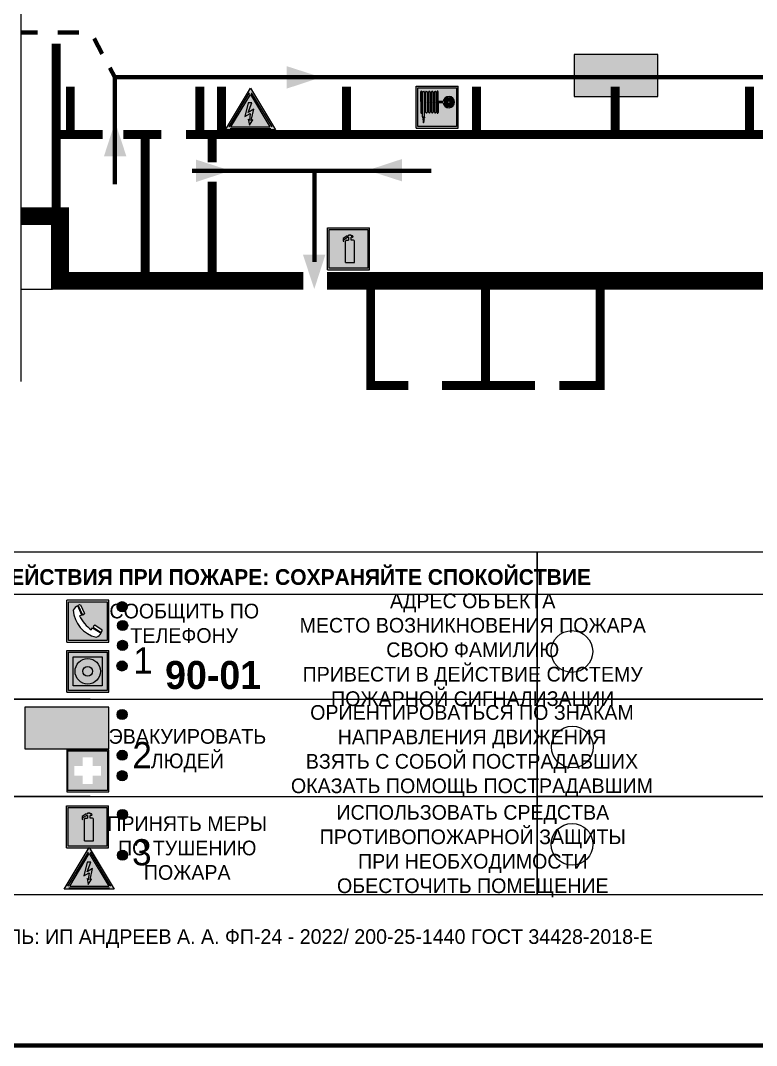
# Model space of a CAD drawing. Header units: millimetres. Extents: x 13114 to 67229, y 22859 to 38520.
# Drawn here: x 28233 to 28373.5, y 24276.1 to 24471.8 of the extents above; entities that cross this region are included whole.
import ezdxf

# ---------------------------------------------------------------- set-up
doc = ezdxf.new("R2010")
doc.units = ezdxf.units.MM
doc.linetypes.add('{ Wide Dash }', pattern=[12, 4, -2, 4, -2])
doc.layers.add('План_Штампы', color=7, linetype='Continuous')
doc.styles.add('обычный', font='arial.ttf')

# ---------------------------------------------------------------- blocks, each defined once
blk = doc.blocks.new('A$C3E6D3DDE')
at = {"lineweight": 5}
h = blk.add_hatch(color=40, dxfattribs=at)
h.paths.add_polyline_path([(24.1, 1.45), (16.46, -11.35), (31.74, -11.35)])
h.paths.add_polyline_path([(24.09, -0.46), (30.03, -10.41), (18.14, -10.41)], flags=16)
h.paths.add_polyline_path([(24.54, -3.08), (23.41, -6.02), (25.13, -5.01), (24.33, -8.5), (24.82, -8.27), (23.79, -9.86), (23.4, -8.04), (23.8, -8.43), (24.04, -6.29), (22.39, -7.25), (23.44, -3.08)], flags=0)
h = blk.add_hatch(color=256, dxfattribs=at)
h.paths.add_polyline_path([(24.37, 0.03, 0.567511), (23.82, 0.03), (17.59, -10.4, 0.582454), (17.86, -10.88), (30.32, -10.88, 0.582149), (30.6, -10.4)])
h.paths.add_polyline_path([(24.09, -0.46), (18.14, -10.41), (30.03, -10.41)], flags=16)
h.paths.add_polyline_path([(24.54, -3.08), (23.41, -6.02), (25.13, -5.01), (24.33, -8.5), (24.82, -8.27), (23.79, -9.86), (23.4, -8.04), (23.8, -8.43), (24.04, -6.29), (22.39, -7.25), (23.44, -3.08)], flags=0)
h = blk.add_hatch(color=40, dxfattribs=at)
h.paths.add_polyline_path([(24.09, -0.46), (18.14, -10.41), (30.03, -10.41)])
h.paths.add_polyline_path([(24.82, -8.27), (23.79, -9.86), (23.4, -8.04), (23.8, -8.43), (24.04, -6.29), (22.39, -7.25), (23.44, -3.08), (24.54, -3.08), (23.41, -6.02), (25.13, -5.01), (24.33, -8.5)], flags=16)
at = {"color": 40, "lineweight": 5}
for p, q in [((16.46, -11.35), (24.1, 1.45)), ((24.1, 1.45), (31.74, -11.35))]:
    blk.add_line(p, q, dxfattribs=at)
at = {"lineweight": 5}
for p, q in [((17.59, -10.4), (23.82, 0.03)), ((24.37, 0.03), (30.6, -10.4)), ((18.14, -10.41), (24.09, -0.46)), ((23.44, -3.08), (22.39, -7.25)), ((23.41, -6.02), (24.54, -3.08)), ((24.54, -3.08), (23.44, -3.08)), ((24.09, -0.46), (30.03, -10.41)), ((25.13, -5.01), (23.41, -6.02)), ((24.33, -8.5), (25.13, -5.01)), ((22.39, -7.25), (24.04, -6.29)), ((23.8, -8.43), (23.4, -8.04)), ((23.4, -8.04), (23.79, -9.86)), ((23.79, -9.86), (24.82, -8.27)), ((24.04, -6.29), (23.8, -8.43)), ((24.82, -8.27), (24.33, -8.5)), ((17.86, -10.88), (30.32, -10.88)), ((18.14, -10.41), (30.03, -10.41))]:
    blk.add_line(p, q, dxfattribs=at)
at = {"color": 50, "lineweight": 5}
blk.add_line((31.74, -11.35), (16.46, -11.35), dxfattribs=at)
blk = doc.blocks.new('A$C456E1F9C')
at = {"lineweight": 5}
h = blk.add_hatch(color=242, dxfattribs=at)
h.paths.add_polyline_path([(0.51, -1.47), (0.51, -13.26), (12.29, -13.26), (12.29, -1.47)])
h.paths.add_polyline_path([(5.42, -4.95, -0.254479), (4.78, -5.4), (3.52, -2.53, -0.209735), (4.23, -2.4)], flags=16)
h.paths.add_polyline_path([(8.53, -8.6), (10.87, -10.17), (10.54, -10.76), (8.03, -9.13, -0.192251)], flags=16)
h.paths.add_polyline_path([(4.61, -5.49, 0.005518), (3.87, -5.72, 0.128647), (7.49, -10.01, 0.00809), (7.83, -9.33), (10.47, -10.97, -0.16736), (8.99, -12.25, -0.327862), (1.95, -3.95, -0.166952), (3.36, -2.62)], flags=16)
at = {"color": 242, "lineweight": 5}
for p, q in [((0, -13.77), (0, -0.97)), ((12.8, -0.97), (0, -0.97)), ((4.61, -5.49), (3.36, -2.62)), ((3.52, -2.53), (4.78, -5.4)), ((4.23, -2.4), (5.42, -4.95)), ((12.8, -13.77), (12.8, -0.97)), ((7.83, -9.33), (10.47, -10.97)), ((8.03, -9.13), (10.54, -10.76)), ((10.81, -10.12), (8.53, -8.6)), ((10.54, -10.76), (10.8, -10.3)), ((10.8, -10.3), (10.81, -10.12)), ((0, -13.77), (12.8, -13.77))]:
    blk.add_line(p, q, dxfattribs=at)
blk.add_lwpolyline([(0.51, -1.47), (12.29, -1.47), (12.29, -13.26), (0.51, -13.26)], close=True, dxfattribs=at)
for centre, radius, start, end in [((4.59, -5.34), 2.99, 114.2845, 152.1974), ((4.02, -3.27), 0.891, 76.3284, 123.7092), ((11.12, -3.31), 9.19, 183.9915, 256.6009), ((14.98, -39.1), 35.17, 107.1487, 108.4135), ((13.86, -0.94), 11.08, 205.5536, 234.8762), ((4.68, -4.59), 0.824, 276.9621, 334.0723), ((-13.31, 0.8), 23.44, 332.5487, 334.4027), ((8.94, -9.5), 0.989, 114.4092, 157.9388), ((7.87, -9.46), 3, 291.9291, 329.9329)]:
    blk.add_arc(centre, radius, start, end, dxfattribs=at)
blk = doc.blocks.new('A$C54414219')
at = {"true_color": 0xffffff}
h = blk.add_hatch(color=7, dxfattribs=at)
h.paths.add_polyline_path([(2.39, -9.45), (2.39, -18.3), (11.23, -18.3), (11.23, -9.45)], flags=0)
h.paths.add_polyline_path([(10.71, -13.87, -1), (2.92, -13.87, -1)], flags=0)
h.paths.add_polyline_path([(8.3, -13.87, -1), (5.33, -13.87, -1)], flags=0)
h.paths.add_polyline_path([(0.41, -7.47), (0.41, -20.27), (13.21, -20.27), (13.21, -7.47)])
h.paths.add_polyline_path([(0.92, -19.77), (12.71, -19.77), (12.71, -7.98), (0.92, -7.98)], flags=16)
h.paths.add_polyline_path([(11.23, -9.45), (11.23, -18.3), (2.39, -18.3), (2.39, -9.45)], flags=0)
at = {"lineweight": 5}
h = blk.add_hatch(color=242, dxfattribs=at)
h.paths.add_polyline_path([(12.71, -7.98), (0.92, -7.98), (0.92, -19.77), (12.71, -19.77)])
h.paths.add_polyline_path([(11.23, -18.3), (2.39, -18.3), (2.39, -9.45), (11.23, -9.45)], flags=16)
h.paths.add_polyline_path([(10.71, -13.87, -1), (2.92, -13.87, -1)], flags=0)
h.paths.add_polyline_path([(8.3, -13.87, -1), (5.33, -13.87, -1)], flags=0)
at = {"true_color": 0xffffff}
h = blk.add_hatch(color=7, dxfattribs=at)
h.paths.add_polyline_path([(2.39, -9.45), (2.39, -18.3), (11.23, -18.3), (11.23, -9.45)])
h.paths.add_polyline_path([(10.71, -13.87, -1), (2.92, -13.87, -1)], flags=16)
h.paths.add_polyline_path([(8.3, -13.87, -1), (5.33, -13.87, -1)], flags=0)
at = {"lineweight": 5}
h = blk.add_hatch(color=242, dxfattribs=at)
h.paths.add_polyline_path([(2.92, -13.87, 1), (10.71, -13.87, 1)])
h.paths.add_polyline_path([(8.3, -13.87, -1), (5.33, -13.87, -1)], flags=16)
at = {"color": 242, "lineweight": 5}
for p, q in [((0.41, -20.27), (0.41, -7.47)), ((0.41, -7.47), (13.21, -7.47)), ((0.41, -7.47), (13.21, -7.47)), ((13.21, -20.27), (13.21, -7.47)), ((0.41, -20.27), (13.21, -20.27))]:
    blk.add_line(p, q, dxfattribs=at)
for points in [[(0.92, -7.98), (12.71, -7.98), (12.71, -19.77), (0.92, -19.77)], [(2.39, -9.45), (11.23, -9.45), (11.23, -18.3), (2.39, -18.3)]]:
    blk.add_lwpolyline(points, close=True, dxfattribs=at)
for radius in [3.89, 1.49]:
    blk.add_circle((6.81, -13.87), radius, dxfattribs=at)
blk = doc.blocks.new('A$C32E8229D')
at = {"true_color": 0xffffff}
blk.add_hatch(color=7, dxfattribs=at).paths.add_polyline_path([(0, 0), (0, -8), (16, -8), (16, 0)])
h = blk.add_hatch(color=126)
h.paths.add_polyline_path([(0.2, -0.2), (15.8, -0.2), (15.8, -7.8), (0.2, -7.8)])
h.paths.add_polyline_path([(13.49, -2.05), (12.08, -2.05), (11.37, -2.63, 0.162397), (11.29, -2.84), (11.29, -3.63), (10.35, -3.63), (10.35, -4.05), (11.68, -4.05), (11.68, -3.48), (12.26, -4.28), (11.29, -5.1), (11.29, -6.78), (11.85, -6.78), (11.85, -5.44), (12.8, -4.64), (12.8, -5.94), (14.46, -5.94), (14.46, -5.39), (13.45, -5.39), (13.45, -3.97), (12.46, -2.59), (13.15, -2.59), (13.69, -3.34), (14.18, -3)], flags=16)
h.paths.add_polyline_path([(10.74, -1.82, 1), (11.8, -1.82, 1)], flags=16)
h.paths.add_polyline_path([(9.39, -3.59), (5.99, -3.59), (6.56, -3.03), (5.91, -3.03), (5.1, -3.83), (5.91, -4.64), (6.56, -4.64), (5.99, -4.09), (9.39, -4.09)], flags=16)
h.paths.add_polyline_path([(4.29, -1.08), (1.72, -1.08), (1.72, -6.6), (4.29, -6.6)], flags=16)
at = {"color": 126}
blk.add_lwpolyline([(16, -8), (0, -8), (0, 0), (16, 0)], close=True, dxfattribs=at)
blk = doc.blocks.new('A$C18900ED3')
h = blk.add_hatch(color=126)
h.paths.add_polyline_path([(-0.18, -0.18), (-7.02, -0.18), (-7.02, -7.02), (-0.18, -7.02)])
h.paths.add_polyline_path([(-5.89, -4.46), (-5.89, -2.77), (-4.46, -2.77), (-4.46, -1.31), (-2.77, -1.31), (-2.77, -2.77), (-1.33, -2.77), (-1.33, -4.46), (-2.77, -4.46), (-2.77, -5.89), (-4.46, -5.89), (-4.46, -4.46)], flags=16)
at = {"color": 126}
for p, q in [((-7.2, 0), (-7.2, -7.2)), ((0, 0), (-7.2, 0)), ((0, -7.2), (0, 0)), ((-7.02, -7.02), (-7.02, -0.18)), ((-7.02, -0.18), (-0.18, -0.18)), ((-0.18, -0.18), (-0.18, -7.02)), ((-0.18, -7.02), (-7.02, -7.02)), ((-7.2, -7.2), (0, -7.2))]:
    blk.add_line(p, q, dxfattribs=at)
blk = doc.blocks.new('A$C3AD82952')
at = {"true_color": 0xf5f5ff}
h = blk.add_hatch(color=7, dxfattribs=at)
h.dxf.hatch_style = 1
h.paths.add_polyline_path([(8.21, 8.73, 0.414214), (7.89, 9.05), (7.22, 9.05), (7.22, 9.92), (7.59, 9.92, 1), (7.57, 10.36), (7.22, 10.36), (7.22, 10.6), (6.43, 10.6), (6.43, 10.36), (6.01, 10.36), (4.74, 9.59), (4.74, 8.69), (4.98, 8.73), (4.98, 9.26), (6.12, 9.91), (6.43, 9.91), (6.43, 9.05), (5.76, 9.05, 0.414214), (5.44, 8.73), (5.44, 2.2), (8.21, 2.2)], flags=0)
h.paths.add_polyline_path([(12.8, 12.8), (0, 12.8), (0, 0), (12.8, 0)])
h.paths.add_polyline_path([(0.51, 12.29), (12.29, 12.29), (12.29, 0.51), (0.51, 0.51)], flags=16)
h.paths.add_polyline_path([(4.74, 9.59), (6.01, 10.36), (6.43, 10.36), (6.43, 10.6), (7.22, 10.6), (7.22, 10.36), (7.59, 10.36, -0.94586), (7.59, 9.92), (7.22, 9.92), (7.22, 9.05), (7.89, 9.05, -0.414214), (8.21, 8.73), (8.21, 2.2), (5.44, 2.2), (5.44, 8.73, -0.414214), (5.76, 9.05), (6.43, 9.05), (6.43, 9.91), (6.12, 9.91), (4.98, 9.26), (4.98, 8.73), (4.74, 8.69)], flags=0)
h = blk.add_hatch(color=242)
h.dxf.hatch_style = 1
h.paths.add_polyline_path([(12.29, 12.29), (0.51, 12.29), (0.51, 0.51), (12.29, 0.51)])
h.paths.add_polyline_path([(4.74, 8.69), (4.74, 9.59), (6.01, 10.36), (6.43, 10.36), (6.43, 10.6), (7.22, 10.6), (7.22, 10.36), (7.59, 10.36, -0.94586), (7.59, 9.92), (7.22, 9.92), (7.22, 9.05), (7.89, 9.05, -0.414214), (8.21, 8.73), (8.21, 2.2), (5.44, 2.2), (5.44, 8.73, -0.414214), (5.76, 9.05), (6.43, 9.05), (6.43, 9.91), (6.12, 9.91), (4.98, 9.26), (4.98, 8.73)], flags=16)
h = blk.add_hatch(color=7, dxfattribs=at)
h.dxf.hatch_style = 1
h.paths.add_polyline_path([(8.21, 8.73, 0.414214), (7.89, 9.05), (7.22, 9.05), (7.22, 9.92), (7.59, 9.92, 1), (7.57, 10.36), (7.22, 10.36), (7.22, 10.6), (6.43, 10.6), (6.43, 10.36), (6.01, 10.36), (4.74, 9.59), (4.74, 8.69), (4.98, 8.73), (4.98, 9.26), (6.12, 9.91), (6.43, 9.91), (6.43, 9.05), (5.76, 9.05, 0.414214), (5.44, 8.73), (5.44, 2.2), (8.21, 2.2)])
at = {"color": 242, "lineweight": 5}
for p, q in [((0, 0), (0, 12.8)), ((0, 12.8), (12.8, 12.8)), ((12.8, 0), (12.8, 12.8)), ((6.01, 10.36), (4.74, 9.59)), ((4.74, 9.59), (4.74, 8.69)), ((4.98, 9.26), (6.12, 9.91)), ((6.01, 10.36), (6.43, 10.36)), ((6.12, 9.91), (6.43, 9.91)), ((7.22, 10.6), (6.43, 10.6)), ((6.43, 10.6), (6.43, 10.36)), ((6.43, 9.91), (6.43, 9.05)), ((7.22, 10.36), (7.22, 10.6)), ((7.59, 10.36), (7.22, 10.36)), ((7.22, 9.05), (7.22, 9.92)), ((7.59, 9.92), (7.22, 9.92)), ((4.74, 8.69), (4.98, 8.73)), ((4.98, 8.73), (4.98, 9.26)), ((5.44, 2.2), (5.44, 8.73)), ((5.76, 9.05), (6.43, 9.05)), ((7.89, 9.05), (7.22, 9.05)), ((8.21, 2.2), (8.21, 8.73)), ((0, 0), (12.8, 0)), ((5.44, 2.2), (8.21, 2.2))]:
    blk.add_line(p, q, dxfattribs=at)
blk.add_lwpolyline([(0.51, 12.29), (12.29, 12.29), (12.29, 0.51), (0.51, 0.51)], close=True, dxfattribs=at)
for centre, radius, start, end in [((7.58, 10.14), 0.223, 273.1875, 86.8125), ((5.76, 8.73), 0.32, 90, 180), ((7.89, 8.73), 0.32, 0, 90)]:
    blk.add_arc(centre, radius, start, end, dxfattribs=at)
blk = doc.blocks.new('A$C37112FD5')
at = {"true_color": 0xf5f5ff}
h = blk.add_hatch(color=7, dxfattribs=at)
h.dxf.hatch_style = 1
h.paths.add_polyline_path([(12.8, -7.4), (0, -7.4), (0, -20.2), (12.8, -20.2)])
h.paths.add_polyline_path([(12.29, -7.91), (12.29, -19.69), (0.51, -19.69), (0.51, -7.91)], flags=16)
h.paths.add_polyline_path([(4.98, -9.04, -0.42597), (5.17, -9.22), (5.17, -12.25), (5.17, -15.29, -0.432244), (4.98, -15.47), (4.83, -15.47, -0.42597), (4.64, -15.29), (4.64, -12.25), (4.64, -9.22, -0.432244), (4.83, -9.04)], flags=0)
h.paths.add_polyline_path([(4.28, -9.22), (4.28, -12.25), (4.28, -15.29, -0.432244), (4.09, -15.47), (3.94, -15.47, -0.42597), (3.75, -15.29), (3.75, -12.25), (3.75, -9.22, -0.432244), (3.94, -9.04), (4.09, -9.04, -0.42597)], flags=0)
h.paths.add_polyline_path([(5.72, -9.04), (5.87, -9.04, -0.42597), (6.06, -9.22), (6.06, -12.25), (6.06, -15.29, -0.432244), (5.87, -15.47), (5.72, -15.47, -0.42597), (5.53, -15.29), (5.53, -12.25), (5.53, -9.22, -0.432244)], flags=0)
h.paths.add_polyline_path([(6.42, -8.9), (6.5, -8.9, -0.42597), (6.69, -9.08), (6.69, -12.03), (8.21, -12.03, -15.824349), (8.21, -12.47), (6.69, -12.47), (6.69, -15.42, -0.432244), (6.5, -15.6), (6.42, -15.6)], flags=0)
h.paths.add_polyline_path([(3.39, -9.22), (3.39, -12.25), (3.39, -15.29, -0.432244), (3.2, -15.47), (3.05, -15.47, -0.42597), (2.85, -15.29), (2.85, -12.25), (2.85, -9.22, -0.432244), (3.05, -9.04), (3.2, -9.04, -0.42597)], flags=0)
h.paths.add_polyline_path([(2.5, -9.22), (2.5, -16.71), (1.96, -16.71), (1.96, -9.22, -0.432244), (2.15, -9.04), (2.31, -9.04, -0.42597)], flags=0)
h.paths.add_polyline_path([(1.61, -8.9), (1.61, -15.6), (1.57, -15.6, -0.42597), (1.37, -15.42), (1.37, -12.03), (1.37, -9.09, -0.432244), (1.57, -8.9)], flags=0)
h.paths.add_polyline_path([(9.76, -10.81), (9.76, -12.03), (8.49, -12.03, -0.336371)], flags=0)
h.paths.add_polyline_path([(8.49, -12.47), (9.76, -12.47), (9.76, -13.7, -0.336371)], flags=0)
h.paths.add_polyline_path([(10.11, -10.81, -0.336371), (11.38, -12.03), (10.11, -12.03)], flags=0)
h.paths.add_polyline_path([(10.11, -12.47), (11.38, -12.47, -0.336371), (10.11, -13.7)], flags=0)
h.paths.add_polyline_path([(2.5, -16.84), (2.5, -17.05), (1.97, -17.05), (1.97, -16.84)], flags=0)
h.paths.add_polyline_path([(2.5, -17.24, -0.033778), (2.24, -18.6, -0.033778), (1.97, -17.24)], flags=0)
h = blk.add_hatch(color=242)
h.dxf.hatch_style = 1
h.paths.add_polyline_path([(12.29, -7.91), (0.51, -7.91), (0.51, -19.69), (12.29, -19.69)])
h.paths.add_polyline_path([(6.42, -15.6), (6.42, -8.9), (6.5, -8.9, -0.42597), (6.69, -9.08), (6.69, -12.03), (8.21, -12.03, -15.824349), (8.21, -12.47), (6.69, -12.47), (6.69, -15.42, -0.432244), (6.5, -15.6)], flags=16)
h.paths.add_polyline_path([(5.87, -15.47), (5.72, -15.47, -0.42597), (5.53, -15.29), (5.53, -12.25), (5.53, -9.22, -0.432244), (5.72, -9.04), (5.87, -9.04, -0.42597), (6.06, -9.22), (6.06, -12.25), (6.06, -15.29, -0.432244)], flags=16)
h.paths.add_polyline_path([(4.98, -15.47), (4.83, -15.47, -0.42597), (4.64, -15.29), (4.64, -12.25), (4.64, -9.22, -0.432244), (4.83, -9.04), (4.98, -9.04, -0.42597), (5.17, -9.22), (5.17, -12.25), (5.17, -15.29, -0.432244)], flags=16)
h.paths.add_polyline_path([(4.09, -15.47), (3.94, -15.47, -0.42597), (3.75, -15.29), (3.75, -12.25), (3.75, -9.22, -0.432244), (3.94, -9.04), (4.09, -9.04, -0.42597), (4.28, -9.22), (4.28, -12.25), (4.28, -15.29, -0.432244)], flags=16)
h.paths.add_polyline_path([(3.2, -15.47), (3.05, -15.47, -0.42597), (2.85, -15.29), (2.85, -12.25), (2.85, -9.22, -0.432244), (3.05, -9.04), (3.2, -9.04, -0.42597), (3.39, -9.22), (3.39, -12.25), (3.39, -15.29, -0.432244)], flags=16)
h.paths.add_polyline_path([(2.5, -17.05), (1.97, -17.05), (1.97, -16.84), (2.5, -16.84)], flags=16)
h.paths.add_polyline_path([(2.5, -17.24, -0.033778), (2.24, -18.6, -0.033778), (1.97, -17.24)], flags=16)
h.paths.add_polyline_path([(2.5, -16.71), (1.96, -16.71), (1.96, -9.22, -0.432244), (2.15, -9.04), (2.31, -9.04, -0.42597), (2.5, -9.22)], flags=16)
h.paths.add_polyline_path([(1.61, -15.6), (1.57, -15.6, -0.42597), (1.37, -15.42), (1.37, -12.03), (1.37, -9.09, -0.432244), (1.57, -8.9), (1.61, -8.9)], flags=16)
h.paths.add_polyline_path([(8.49, -12.47), (9.76, -12.47), (9.76, -13.7, -0.336371)], flags=0)
h.paths.add_polyline_path([(10.11, -13.7), (10.11, -12.47), (11.38, -12.47, -0.336371)], flags=0)
h.paths.add_polyline_path([(8.49, -12.03, -0.336371), (9.76, -10.81), (9.76, -12.03)], flags=0)
h.paths.add_polyline_path([(10.11, -12.03), (10.11, -10.81, -0.336371), (11.38, -12.03)], flags=0)
h = blk.add_hatch(color=7, dxfattribs=at)
h.dxf.hatch_style = 1
h.paths.add_polyline_path([(1.61, -8.9), (1.57, -8.9, 0.432244), (1.37, -9.09), (1.37, -12.03), (1.37, -15.42, 0.42597), (1.57, -15.6), (1.61, -15.6)])
h.paths.add_polyline_path([(2.5, -9.22, 0.42597), (2.31, -9.04), (2.15, -9.04, 0.432244), (1.96, -9.22), (1.96, -16.71), (2.5, -16.71)])
h.paths.add_polyline_path([(2.5, -16.84), (1.97, -16.84), (1.97, -17.05), (2.5, -17.05)])
h.paths.add_polyline_path([(2.5, -17.24), (1.97, -17.24, 0.033778), (2.24, -18.6, 0.033778)])
h.paths.add_polyline_path([(3.39, -12.25), (3.39, -9.22, 0.42597), (3.2, -9.04), (3.05, -9.04, 0.432244), (2.85, -9.22), (2.85, -12.25), (2.85, -15.29, 0.42597), (3.05, -15.47), (3.2, -15.47, 0.432244), (3.39, -15.29)])
h.paths.add_polyline_path([(4.28, -12.25), (4.28, -9.22, 0.42597), (4.09, -9.04), (3.94, -9.04, 0.432244), (3.75, -9.22), (3.75, -12.25), (3.75, -15.29, 0.42597), (3.94, -15.47), (4.09, -15.47, 0.432244), (4.28, -15.29)])
h.paths.add_polyline_path([(5.17, -12.25), (5.17, -9.22, 0.42597), (4.98, -9.04), (4.83, -9.04, 0.432244), (4.64, -9.22), (4.64, -12.25), (4.64, -15.29, 0.42597), (4.83, -15.47), (4.98, -15.47, 0.432244), (5.17, -15.29)])
h.paths.add_polyline_path([(6.06, -12.25), (6.06, -9.22, 0.42597), (5.87, -9.04), (5.72, -9.04, 0.432244), (5.53, -9.22), (5.53, -12.25), (5.53, -15.29, 0.42597), (5.72, -15.47), (5.87, -15.47, 0.432244), (6.06, -15.29)])
h.paths.add_polyline_path([(6.69, -12.47), (8.21, -12.47, 15.824349), (8.21, -12.03), (6.69, -12.03), (6.69, -9.08, 0.42597), (6.5, -8.9), (6.42, -8.9), (6.42, -15.6), (6.5, -15.6, 0.432244), (6.69, -15.42)])
h.paths.add_polyline_path([(8.49, -12.47), (9.76, -12.47), (9.76, -13.7, -0.336371)], flags=16)
h.paths.add_polyline_path([(8.49, -12.03, -0.336371), (9.76, -10.81), (9.76, -12.03)], flags=16)
h.paths.add_polyline_path([(10.11, -12.47), (11.38, -12.47, -0.336371), (10.11, -13.7)], flags=16)
h.paths.add_polyline_path([(10.11, -12.03), (10.11, -10.81, -0.336371), (11.38, -12.03)], flags=16)
h = blk.add_hatch(color=242)
h.dxf.hatch_style = 1
h.paths.add_polyline_path([(9.76, -10.81, 0.336371), (8.49, -12.03), (9.76, -12.03)])
h.paths.add_polyline_path([(10.11, -10.81), (10.11, -12.03), (11.38, -12.03, 0.336371)])
h.paths.add_polyline_path([(11.38, -12.47), (10.11, -12.47), (10.11, -13.7, 0.336371)])
h.paths.add_polyline_path([(9.76, -12.47), (8.49, -12.47, 0.336371), (9.76, -13.7)])
at = {"color": 242, "lineweight": 5}
for p, q in [((0, -20.2), (0, -7.4)), ((0, -7.4), (12.8, -7.4)), ((1.37, -12.03), (1.37, -9.08)), ((1.57, -8.9), (1.61, -8.9)), ((1.61, -8.9), (1.61, -15.6)), ((1.96, -16.71), (1.96, -9.22)), ((2.15, -9.04), (2.31, -9.04)), ((2.5, -16.71), (2.5, -9.22)), ((2.85, -12.25), (2.85, -9.22)), ((3.05, -9.04), (3.2, -9.04)), ((3.39, -12.25), (3.39, -9.22)), ((3.75, -12.25), (3.75, -9.22)), ((3.94, -9.04), (4.09, -9.04)), ((4.28, -12.25), (4.28, -9.22)), ((4.64, -12.25), (4.64, -9.22)), ((4.83, -9.04), (4.98, -9.04)), ((5.17, -12.25), (5.17, -9.22)), ((5.53, -12.25), (5.53, -9.22)), ((5.72, -9.04), (5.87, -9.04)), ((6.06, -12.25), (6.06, -9.22)), ((6.42, -8.9), (6.42, -15.6)), ((6.5, -8.9), (6.42, -8.9)), ((6.69, -12.03), (6.69, -9.08)), ((12.8, -20.2), (12.8, -7.4)), ((1.37, -12.03), (1.37, -15.42)), ((2.85, -12.25), (2.85, -15.29)), ((3.39, -12.25), (3.39, -15.29)), ((3.75, -12.25), (3.75, -15.29)), ((4.28, -12.25), (4.28, -15.29)), ((4.64, -12.25), (4.64, -15.29)), ((5.17, -12.25), (5.17, -15.29)), ((5.53, -12.25), (5.53, -15.29)), ((6.06, -12.25), (6.06, -15.29)), ((8.21, -12.03), (6.69, -12.03)), ((8.21, -12.47), (6.69, -12.47)), ((6.69, -12.47), (6.69, -15.42)), ((9.76, -12.03), (8.49, -12.03)), ((9.76, -12.47), (8.49, -12.47)), ((9.76, -10.81), (9.76, -12.03)), ((9.76, -12.47), (9.76, -13.7)), ((10.11, -10.81), (10.11, -12.03)), ((11.38, -12.03), (10.11, -12.03)), ((11.38, -12.47), (10.11, -12.47)), ((10.11, -12.47), (10.11, -13.7)), ((1.57, -15.6), (1.61, -15.6)), ((3.05, -15.47), (3.2, -15.47)), ((3.94, -15.47), (4.09, -15.47)), ((4.83, -15.47), (4.98, -15.47)), ((5.72, -15.47), (5.87, -15.47)), ((6.42, -15.6), (6.5, -15.6)), ((1.96, -16.71), (2.5, -16.71)), ((1.97, -16.84), (2.5, -16.84)), ((1.97, -17.05), (1.97, -16.84)), ((2.5, -17.05), (1.97, -17.05)), ((1.97, -17.24), (2.5, -17.24)), ((2.5, -16.84), (2.5, -17.05)), ((0, -20.2), (12.8, -20.2))]:
    blk.add_line(p, q, dxfattribs=at)
blk.add_lwpolyline([(0.51, -7.91), (12.29, -7.91), (12.29, -19.69), (0.51, -19.69)], close=True, dxfattribs=at)
for centre, radius, start, end in [((1.56, -9.09), 0.182, 87.1027, 180.6071), ((2.15, -9.22), 0.182, 87.1027, 180.6071), ((2.32, -9.22), 0.182, 359.3929, 92.8973), ((3.04, -9.22), 0.182, 87.1027, 180.6071), ((3.21, -9.22), 0.182, 359.3929, 92.8973), ((3.93, -9.22), 0.182, 87.1027, 180.6071), ((4.1, -9.22), 0.182, 359.3929, 92.8973), ((4.82, -9.22), 0.182, 87.1027, 180.6071), ((4.99, -9.22), 0.182, 359.3929, 92.8973), ((5.71, -9.22), 0.182, 87.1027, 180.6071), ((5.88, -9.22), 0.182, 359.3929, 92.8973), ((6.51, -9.09), 0.182, 359.3929, 92.8973), ((9.93, -12.25), 1.74, 187.2319, 172.7681), ((9.93, -12.25), 1.46, 96.9927, 171.3585), ((9.93, -12.25), 1.46, 188.6415, 263.0073), ((9.93, -12.25), 1.46, 8.6415, 83.0073), ((9.93, -12.25), 1.46, 276.9927, 351.3585), ((1.56, -15.42), 0.182, 179.3929, 272.8973), ((3.04, -15.29), 0.182, 179.3929, 272.8973), ((3.21, -15.29), 0.182, 267.1027, 0.6071), ((3.93, -15.29), 0.182, 179.3929, 272.8973), ((4.1, -15.29), 0.182, 267.1027, 0.6071), ((4.82, -15.29), 0.182, 179.3929, 272.8973), ((4.99, -15.29), 0.182, 267.1027, 0.6071), ((5.71, -15.29), 0.182, 179.3929, 272.8973), ((5.88, -15.29), 0.182, 267.1027, 0.6071), ((6.51, -15.42), 0.182, 267.1027, 0.6071), ((12.17, -15.98), 10.27, 187.041, 194.7793), ((-7.7, -15.98), 10.27, 345.2207, 352.959)]:
    blk.add_arc(centre, radius, start, end, dxfattribs=at)

msp = doc.modelspace()

# ---------------------------------------------------------------- hatches: boundary and pattern name
at = {"lineweight": 0}
h = msp.add_hatch(color=256, dxfattribs=at)
h.dxf.hatch_style = 1
h.paths.add_polyline_path([(28253.34, 24359.89, 1), (28251.41, 24359.89, 1)])
h = msp.add_hatch(color=256, dxfattribs=at)
h.dxf.hatch_style = 1
h.paths.add_polyline_path([(28253.44, 24356.31, 1), (28251.51, 24356.31, 1)])
h = msp.add_hatch(color=256, dxfattribs=at)
h.dxf.hatch_style = 1
h.paths.add_polyline_path([(28253.4, 24352.5, 1), (28251.47, 24352.5, 1)])
h = msp.add_hatch(color=256, dxfattribs=at)
h.dxf.hatch_style = 1
h.paths.add_polyline_path([(28253.32, 24348.57, 1), (28251.39, 24348.57, 1)])
h = msp.add_hatch(color=256, dxfattribs=at)
h.dxf.hatch_style = 1
h.paths.add_polyline_path([(28253.33, 24339.3, 1), (28251.4, 24339.3, 1)])
h = msp.add_hatch(color=256, dxfattribs=at)
h.dxf.hatch_style = 1
h.paths.add_polyline_path([(28253.37, 24331.52, 1), (28251.44, 24331.52, 1)])
h = msp.add_hatch(color=256, dxfattribs=at)
h.dxf.hatch_style = 1
h.paths.add_polyline_path([(28253.37, 24327.62, 1), (28251.43, 24327.62, 1)])
h = msp.add_hatch(color=256, dxfattribs=at)
h.dxf.hatch_style = 1
h.paths.add_polyline_path([(28253.43, 24320.2, 1), (28251.49, 24320.2, 1)])
h = msp.add_hatch(color=256, dxfattribs=at)
h.dxf.hatch_style = 1
h.paths.add_polyline_path([(28253.43, 24312.43, 1), (28251.5, 24312.43, 1)])

# ---------------------------------------------------------------- linework, layer by layer
at = {"color": 6, "lineweight": 100}
msp.add_lwpolyline([(28162.5, 24276.11), (28762.5, 24276.11), (28762.5, 24671.11), (28162.5, 24671.11)], close=True, dxfattribs=at)
at = {"lineweight": 0}
for points in [[(28233.12, 24402.86), (28233.12, 24599.65)], [(28233.12, 24420.51), (28239.08, 24420.51)]]:
    msp.add_lwpolyline(points, dxfattribs=at)
at = {"color": 126, "linetype": '{ Wide Dash }', "lineweight": 100, "true_color": 0x008754}
for points in [[(28233.12, 24469.48), (28236.24, 24469.48)], [(28240.11, 24469.48), (28244.74, 24469.48)], [(28247.03, 24468.35), (28248.6, 24465.43)], [(28250.03, 24462.77), (28251, 24460.97)]]:
    msp.add_lwpolyline(points, dxfattribs=at)
at = {"lineweight": 0, "const_width": 1.7, "elevation": 1.7}
for points in [[(28239.79, 24450.04), (28239.79, 24467.38)], [(28248.68, 24450.04), (28239.79, 24450.04), (28239.79, 24420.39)], [(28259.86, 24450.04), (28252.59, 24450.04)], [(28256.78, 24450.04), (28256.78, 24423)], [(28378.86, 24450.04), (28264.58, 24450.04)], [(28269.56, 24450.04), (28269.56, 24444.75)], [(28269.56, 24441.05), (28269.56, 24423.36)]]:
    msp.add_lwpolyline(points, dxfattribs=at)
at = {"lineweight": 0}
for points, const_width in [([(28242.5, 24450.21), (28242.5, 24459.18)], 1.7), ([(28267.21, 24450.21), (28267.21, 24459.18)], 1.7), ([(28271.35, 24450.21), (28271.35, 24459.18)], 1.7), ([(28295.21, 24450.21), (28295.21, 24459.18)], 1.7), ([(28320.06, 24450.21), (28320.06, 24459.18)], 1.7), ([(28346.51, 24450.21), (28346.51, 24459.18)], 1.7), ([(28372.17, 24450.21), (28372.17, 24459.18)], 1.7), ([(28286.98, 24422.11), (28240.52, 24422.11), (28240.52, 24434.44), (28233.12, 24434.44)], 3.4), ([(28401.52, 24414.57), (28398.46, 24414.57), (28398.46, 24422.11), (28291.53, 24422.11)], 3.4), ([(28307.01, 24402.1), (28299.83, 24402.1), (28299.83, 24422.02)], 1.7), ([(28321.78, 24402.1), (28321.78, 24421.92)], 1.7), ([(28335.86, 24402.1), (28343.67, 24402.1), (28343.67, 24421.35)], 1.7), ([(28331.24, 24402.1), (28313.46, 24402.1)], 1.7)]:
    msp.add_lwpolyline(points, dxfattribs=dict(at, const_width=const_width))
at = {"color": 126, "lineweight": 100, "true_color": 0x008754}
for points in [[(28710.92, 24460.97), (28251, 24460.97)], [(28251, 24460.97), (28251, 24440.53)], [(28265.73, 24443.1), (28311.38, 24443.1)], [(28289.11, 24443.1), (28289.11, 24425.74)]]:
    msp.add_lwpolyline(points, dxfattribs=at)
for points in [[(28187.86, 24362.25), (28331.63, 24362.25), (28331.63, 24370.3), (28187.86, 24370.3)], [(28331.63, 24362.25), (28475.4, 24362.25), (28475.4, 24370.3), (28331.63, 24370.3)], [(28187.86, 24362.25), (28331.63, 24362.25), (28331.63, 24304.85), (28187.86, 24304.85)], [(28331.63, 24362.25), (28475.4, 24362.25), (28475.4, 24304.85), (28331.63, 24304.85)]]:
    msp.add_lwpolyline(points, close=True)
for points in [[(28246.28, 24342.25), (28187.86, 24342.25), (28331.63, 24342.25)], [(28390.05, 24342.25), (28331.63, 24342.25), (28475.4, 24342.25)], [(28246.28, 24323.68), (28187.86, 24323.68), (28331.63, 24323.68)], [(28390.05, 24323.68), (28331.63, 24323.68), (28475.4, 24323.68)]]:
    msp.add_lwpolyline(points)
for centre, radius in [((28252.37, 24359.89), 0.966), ((28252.48, 24356.31), 0.966), ((28252.44, 24352.5), 0.966), ((28338.26, 24351.33), 3.98), ((28252.36, 24348.57), 0.966), ((28252.37, 24339.3), 0.966), ((28338.35, 24333.1), 3.98), ((28252.41, 24331.52), 0.966), ((28252.4, 24327.62), 0.966), ((28252.46, 24320.2), 0.966), ((28338.29, 24314.52), 3.98), ((28252.46, 24312.43), 0.966)]:
    msp.add_circle(centre, radius)
at = {"layer": 'План_Штампы', "color": 126, "true_color": 0x008754}
for points in [[(28283.8, 24458.79), (28283.81, 24463.08), (28290.39, 24460.96)], [(28253.2, 24445.86), (28248.91, 24445.87), (28251.04, 24452.45)], [(28305.84, 24445.36), (28305.83, 24441.08), (28299.25, 24443.2)], [(28266.48, 24440.96), (28266.5, 24445.24), (28273.07, 24443.12)], [(28286.91, 24427.1), (28291.19, 24427.09), (28289.07, 24420.51)]]:
    msp.add_solid(points, dxfattribs=at)

# ---------------------------------------------------------------- block references
for name, p, xscale, yscale, zscale in [('A$C37112FD5', (28308.54, 24463.87), 0.6249984004534781, 0.6249984004534781, 0.6249984004534781), ('A$C3E6D3DDE', (28261.82, 24457.99), 0.625, 0.625, 0.625), ('A$C3AD82952', (28291.61, 24424.21), 0.625, 0.625, 0.625), ('A$C456E1F9C', (28241.82, 24361.71), 0.625, 0.625, 0.625), ('A$C54414219', (28241.56, 24356.22), 0.625, 0.625, 0.625), ('A$C18900ED3', (28249.82, 24332.57), 1.111111111007631, 1.111111111007631, 1.111111111007631), ('A$C3AD82952', (28241.77, 24313.84), 0.625, 0.625, 0.625), ('A$C3E6D3DDE', (28231.05, 24313.03), 0.625, 0.625, 0.625)]:
    msp.add_blockref(name, p, dxfattribs=dict(xscale=xscale, yscale=yscale, zscale=zscale))
at = {"xscale": -1}
msp.add_blockref('A$C32E8229D', (28249.82, 24340.72), dxfattribs=at)
at = {"layer": 'План_Штампы', "color": 126, "true_color": 0x008754, "xscale": -1}
msp.add_blockref('A$C32E8229D', (28354.69, 24465.31), dxfattribs=at)

# ---------------------------------------------------------------- texts
at = {"lineweight": 0, "attachment_point": 5, "style": 'обычный'}
for s, insert, char_height, width in [('{\\fProxima Nova Rg|b1|i0|c204|p2;ДЕЙСТВИЯ ПРИ ПОЖАРЕ: СОХРАНЯЙТЕ СПОКОЙСТВИЕ\\H1.6644x; }', (28285.03, 24365.12), 3, 175.1736), ('\\pi-8.4,l8.4,t8.4;{\\fProxima Nova Rg|b0|i0|c204|p2;АДРЕС ОБЪЕКТА\\PМЕСТО ВОЗНИКНОВЕНИЯ ПОЖАРА \\PСВОЮ ФАМИЛИЮ\\PПРИВЕСТИ В ДЕЙСТВИЕ СИСТЕМУ \\PПОЖАРНОЙ СИГНАЛИЗАЦИИ}', (28319.32, 24351.26), 2.8, 126.6484), ('{\\fProxima Nova Rg|b0|i0|c204|p2;СООБЩИТЬ ПО \\PТЕЛЕФОНУ}', (28264.25, 24356.7), 2.8, 126.6484), ('{\\fProxima Nova Rg|b0|i0|c204|p2;1\\H1.1667x; }', (28256.35, 24349.63), 5, 126.6484), ('{\\fProxima Nova Rg|b1|i0|c204|p2;\\H1.0714x;90-01\\fProxima Nova Rg|b0|i0|c204|p2;\\H0.93331x; \\H1.3449x; }', (28269.75, 24346.81), 5, 126.6484), ('\\pi-8.4,l8.4,t8.4;{\\fProxima Nova Rg|b0|i0|c204|p2;ОРИЕНТИРОВАТЬСЯ ПО ЗНАКАМ \\PНАПРАВЛЕНИЯ ДВИЖЕНИЯ\\PВЗЯТЬ С СОБОЙ ПОСТРАДАВШИХ\\PОКАЗАТЬ ПОМОЩЬ ПОСТРАДАВШИМ}', (28319.18, 24332.29), 2.8, 126.6484), ('{\\fProxima Nova Rg|b0|i0|c204|p2;ЭВАКУИРОВАТЬ \\PЛЮДЕЙ}', (28264.85, 24332.38), 2.8, 126.6484), ('{\\fProxima Nova Rg|b0|i0|c204|p2;2\\H1.1967x; }', (28256.2, 24331.55), 5, 126.6484), ('\\pi-8.4,l8.4,t8.4;{\\fProxima Nova Rg|b0|i0|c204|p2;ИСПОЛЬЗОВАТЬ СРЕДСТВА \\PПРОТИВОПОЖАРНОЙ ЗАЩИТЫ \\PПРИ НЕОБХОДИМОСТИ \\PОБЕСТОЧИТЬ ПОМЕЩЕНИЕ}', (28319.34, 24313.21), 2.8, 126.6484), ('{\\fProxima Nova Rg|b0|i0|c204|p2;ПРИНЯТЬ МЕРЫ \\PПО ТУШЕНИЮ \\PПОЖАРА}', (28264.81, 24313.8), 2.8, 126.6484), ('{\\fProxima Nova Rg|b0|i0|c204|p2;3\\H1.1967x; }', (28256.14, 24312.97), 5, 126.6484), ('\\pi-8.4,l8.4,t8.4;{\\fProxima Nova Rg|b0|i0|c204|p2;ИЗГОТОВИТЕЛЬ: ИП АНДРЕЕВ А. А.\\fProxima Nova Rg|b0|i0|c0|p2; \\fProxima Nova Rg|b0|i0|c204|p2;ФП-24 - 2022/ 200-25-1440 ГОСТ 34428-2018-Е\\H1.2266x; }', (28279.65, 24296.5), 2.8, 191.3484)]:
    msp.add_mtext(s, dxfattribs=dict(at, insert=insert, char_height=char_height, width=width))

doc.saveas('drawing.dxf')
